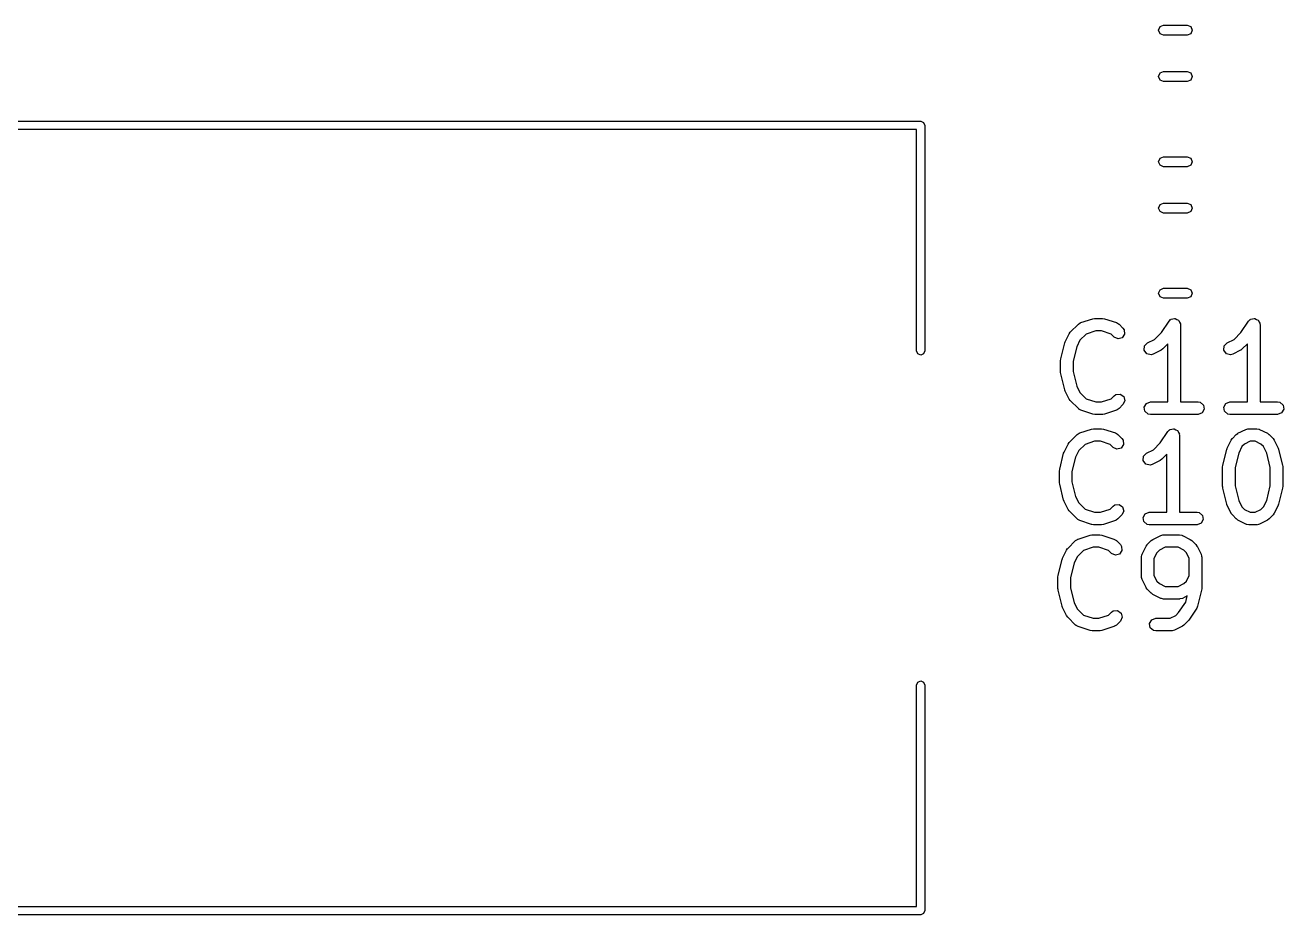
# Model space of a CAD drawing. Extents: x 85.1 to 152.3, y -110.2 to -37.
# Drawn here: x 102.55 to 117.62, y -61.8 to -51.15 of the extents above; entities that cross this region are included whole.
import ezdxf

# ---------------------------------------------------------------- set-up
doc = ezdxf.new("R2010")
doc.units = 0
doc.layers.add('BLACK', color=7, linetype='CONTINUOUS')

msp = doc.modelspace()

# ---------------------------------------------------------------- linework, layer by layer
at = {"layer": 'BLACK', "linetype": 'CONTINUOUS'}
for p, q in [((116.118, -51.2084), (116.136, -51.166)), ((116.136, -51.2508), (116.118, -51.2084)), ((116.136, -51.166), (116.178, -51.1484)), ((116.178, -51.1484), (116.46, -51.1484)), ((116.46, -51.1484), (116.502, -51.166)), ((116.502, -51.166), (116.52, -51.2084)), ((116.52, -51.2084), (116.502, -51.2508)), ((116.178, -51.2684), (116.136, -51.2508)), ((116.46, -51.2684), (116.178, -51.2684)), ((116.502, -51.2508), (116.46, -51.2684)), ((116.118, -51.7632), (116.136, -51.7208)), ((116.136, -51.8056), (116.118, -51.7632)), ((116.136, -51.7208), (116.178, -51.7032)), ((116.178, -51.8232), (116.136, -51.8056)), ((116.178, -51.7032), (116.46, -51.7032)), ((116.46, -51.8232), (116.178, -51.8232)), ((116.46, -51.7032), (116.502, -51.7208)), ((116.502, -51.8056), (116.46, -51.8232)), ((116.502, -51.7208), (116.52, -51.7632)), ((116.52, -51.7632), (116.502, -51.8056)), ((88.8696, -52.2984), (113.27, -52.2984)), ((113.22, -52.3984), (88.9196, -52.3984)), ((113.22, -55.0484), (113.22, -52.3984)), ((113.27, -52.2984), (113.305, -52.313)), ((113.305, -52.313), (113.32, -52.3484)), ((113.32, -52.3484), (113.32, -55.0484)), ((116.136, -52.7408), (116.178, -52.7232)), ((116.178, -52.7232), (116.46, -52.7232)), ((116.46, -52.7232), (116.502, -52.7408)), ((116.118, -52.7832), (116.136, -52.7408)), ((116.136, -52.8256), (116.118, -52.7832)), ((116.178, -52.8432), (116.136, -52.8256)), ((116.46, -52.8432), (116.178, -52.8432)), ((116.502, -52.8256), (116.46, -52.8432)), ((116.502, -52.7408), (116.52, -52.7832)), ((116.52, -52.7832), (116.502, -52.8256)), ((116.118, -53.338), (116.136, -53.2956)), ((116.136, -53.3804), (116.118, -53.338)), ((116.136, -53.2956), (116.178, -53.278)), ((116.178, -53.278), (116.46, -53.278)), ((116.46, -53.278), (116.502, -53.2956)), ((116.502, -53.2956), (116.52, -53.338)), ((116.52, -53.338), (116.502, -53.3804)), ((116.178, -53.398), (116.136, -53.3804)), ((116.46, -53.398), (116.178, -53.398)), ((116.502, -53.3804), (116.46, -53.398)), ((116.118, -54.358), (116.136, -54.3156)), ((116.136, -54.4004), (116.118, -54.358)), ((116.136, -54.3156), (116.178, -54.298)), ((116.178, -54.298), (116.46, -54.298)), ((116.46, -54.298), (116.502, -54.3156)), ((116.502, -54.3156), (116.52, -54.358)), ((116.52, -54.358), (116.502, -54.4004)), ((116.178, -54.418), (116.136, -54.4004)), ((116.46, -54.418), (116.178, -54.418)), ((116.502, -54.4004), (116.46, -54.418)), ((115.186, -54.7095), (115.329, -54.6619)), ((115.329, -54.6619), (115.351, -54.6586)), ((115.351, -54.6586), (115.353, -54.658)), ((115.353, -54.658), (115.448, -54.658)), ((115.448, -54.658), (115.47, -54.6619)), ((115.47, -54.6619), (115.472, -54.6619)), ((115.472, -54.6619), (115.614, -54.7095)), ((116.151, -54.8281), (116.243, -54.6914)), ((116.243, -54.6914), (116.261, -54.6726)), ((116.261, -54.6726), (116.265, -54.6714)), ((116.265, -54.6714), (116.268, -54.6681)), ((116.268, -54.6681), (116.289, -54.6643)), ((116.289, -54.6643), (116.31, -54.6582)), ((116.31, -54.6582), (116.314, -54.6599)), ((116.314, -54.6599), (116.318, -54.6592)), ((116.318, -54.6592), (116.337, -54.67)), ((116.337, -54.67), (116.357, -54.6788)), ((116.357, -54.6788), (116.359, -54.6827)), ((116.359, -54.6827), (116.362, -54.6848)), ((116.362, -54.6848), (116.37, -54.7053)), ((117.104, -54.8281), (117.195, -54.6914)), ((117.195, -54.6914), (117.213, -54.6726)), ((117.213, -54.6726), (117.217, -54.6714)), ((117.217, -54.6714), (117.22, -54.6681)), ((117.22, -54.6681), (117.241, -54.6643)), ((117.241, -54.6643), (117.262, -54.6582)), ((117.262, -54.6582), (117.266, -54.6599)), ((117.266, -54.6599), (117.27, -54.6592)), ((117.27, -54.6592), (117.289, -54.67)), ((117.289, -54.67), (117.309, -54.6788)), ((117.309, -54.6788), (117.311, -54.6827)), ((117.311, -54.6827), (117.315, -54.6848)), ((117.315, -54.6848), (117.322, -54.7053)), ((115, -54.9376), (115.047, -54.8423)), ((115.047, -54.8423), (115.061, -54.8243)), ((115.061, -54.8228), (115.157, -54.7276)), ((115.061, -54.8243), (115.061, -54.8228)), ((115.157, -54.7276), (115.178, -54.7127)), ((115.25, -54.8462), (115.176, -54.9203)), ((115.178, -54.7127), (115.183, -54.7123)), ((115.183, -54.7123), (115.186, -54.7095)), ((115.365, -54.808), (115.25, -54.8462)), ((115.436, -54.808), (115.365, -54.808)), ((115.55, -54.8462), (115.436, -54.808)), ((115.585, -54.8813), (115.55, -54.8462)), ((115.614, -54.7095), (115.637, -54.7219)), ((115.637, -54.7219), (115.64, -54.7257)), ((115.64, -54.7257), (115.644, -54.7276)), ((115.644, -54.7276), (115.691, -54.7752)), ((115.691, -54.7752), (115.706, -54.7966)), ((115.706, -54.7966), (115.711, -54.8477)), ((116.07, -54.9095), (116.151, -54.8281)), ((116.37, -54.7053), (116.38, -54.7248)), ((116.38, -54.7248), (116.379, -54.729)), ((116.379, -54.729), (116.38, -54.733)), ((116.38, -54.733), (116.38, -55.658)), ((117.022, -54.9095), (117.104, -54.8281)), ((117.322, -54.7053), (117.332, -54.7248)), ((117.332, -54.7248), (117.331, -54.729)), ((117.331, -54.729), (117.332, -54.733)), ((117.332, -54.733), (117.332, -55.658)), ((114.947, -55.1434), (114.994, -54.9529)), ((114.994, -54.9529), (114.999, -54.9411)), ((114.999, -54.9411), (115, -54.9376)), ((115.138, -54.9973), (115.094, -55.1708)), ((115.176, -54.9203), (115.138, -54.9973)), ((115.632, -54.903), (115.585, -54.8813)), ((115.681, -54.8897), (115.632, -54.903)), ((115.711, -54.8477), (115.681, -54.8897)), ((115.947, -55.0401), (115.95, -54.9889)), ((115.95, -54.9889), (115.986, -54.9517)), ((115.986, -54.9517), (116.07, -54.9095)), ((116.23, -54.9617), (116.168, -55.0241)), ((116.23, -55.658), (116.23, -54.9617)), ((116.9, -55.0401), (116.903, -54.9889)), ((116.903, -54.9889), (116.938, -54.9517)), ((116.938, -54.9517), (117.022, -54.9095)), ((117.182, -54.9617), (117.12, -55.0241)), ((117.182, -55.658), (117.182, -54.9617)), ((113.234, -55.0838), (113.22, -55.0484)), ((113.27, -55.0984), (113.234, -55.0838)), ((113.305, -55.0838), (113.27, -55.0984)), ((113.32, -55.0484), (113.305, -55.0838)), ((114.944, -55.1616), (114.947, -55.1468)), ((114.947, -55.1468), (114.947, -55.1434)), ((115.978, -55.0813), (115.947, -55.0401)), ((116.028, -55.0932), (115.978, -55.0813)), ((116.053, -55.0858), (116.028, -55.0932)), ((116.148, -55.0382), (116.053, -55.0858)), ((116.149, -55.037), (116.148, -55.0382)), ((116.168, -55.0241), (116.149, -55.037)), ((116.93, -55.0813), (116.9, -55.0401)), ((116.98, -55.0932), (116.93, -55.0813)), ((117.005, -55.0858), (116.98, -55.0932)), ((117.1, -55.0382), (117.005, -55.0858)), ((117.102, -55.037), (117.1, -55.0382)), ((117.12, -55.0241), (117.102, -55.037)), ((114.944, -55.3044), (114.944, -55.1616)), ((115.094, -55.1708), (115.094, -55.2952)), ((115.094, -55.2952), (115.138, -55.4687)), ((114.945, -55.3077), (114.944, -55.3044)), ((114.947, -55.3226), (114.945, -55.3077)), ((114.994, -55.5131), (114.947, -55.3226)), ((114.996, -55.5161), (114.994, -55.5131)), ((115, -55.5285), (114.996, -55.5161)), ((115.047, -55.6237), (115, -55.5285)), ((115.138, -55.4687), (115.176, -55.5457)), ((115.176, -55.5457), (115.25, -55.6198)), ((115.55, -55.6198), (115.585, -55.5847)), ((115.585, -55.5847), (115.607, -55.5698)), ((115.607, -55.5698), (115.658, -55.5653)), ((115.658, -55.5653), (115.7, -55.5948)), ((115.7, -55.5948), (115.713, -55.6443)), ((115.049, -55.6248), (115.047, -55.6237)), ((115.061, -55.6432), (115.049, -55.6248)), ((115.157, -55.7384), (115.061, -55.6432)), ((115.161, -55.7403), (115.157, -55.7384)), ((115.163, -55.7441), (115.161, -55.7403)), ((115.186, -55.7566), (115.163, -55.7441)), ((115.25, -55.6198), (115.365, -55.658)), ((115.365, -55.658), (115.436, -55.658)), ((115.436, -55.658), (115.55, -55.6198)), ((115.644, -55.7384), (115.622, -55.7534)), ((115.691, -55.6908), (115.644, -55.7384)), ((115.713, -55.6443), (115.691, -55.6908)), ((115.945, -55.72), (115.971, -55.6756)), ((115.954, -55.7705), (115.945, -55.72)), ((115.971, -55.6756), (116.019, -55.658)), ((116.019, -55.658), (116.23, -55.658)), ((116.38, -55.658), (116.591, -55.658)), ((116.591, -55.658), (116.616, -55.6625)), ((116.616, -55.6625), (116.656, -55.6955)), ((116.665, -55.746), (116.639, -55.7905)), ((116.656, -55.6955), (116.665, -55.746)), ((116.898, -55.72), (116.923, -55.6756)), ((116.907, -55.7705), (116.898, -55.72)), ((116.923, -55.6756), (116.972, -55.658)), ((116.972, -55.658), (117.182, -55.658)), ((117.332, -55.658), (117.543, -55.658)), ((117.543, -55.658), (117.569, -55.6625)), ((117.569, -55.6625), (117.608, -55.6955)), ((117.617, -55.746), (117.591, -55.7905)), ((117.608, -55.6955), (117.617, -55.746)), ((115.329, -55.8042), (115.186, -55.7566)), ((115.331, -55.8041), (115.329, -55.8042)), ((115.353, -55.808), (115.331, -55.8041)), ((115.448, -55.808), (115.353, -55.808)), ((115.449, -55.8075), (115.448, -55.808)), ((115.472, -55.8042), (115.449, -55.8075)), ((115.614, -55.7566), (115.472, -55.8042)), ((115.618, -55.7538), (115.614, -55.7566)), ((115.622, -55.7534), (115.618, -55.7538)), ((115.994, -55.8035), (115.954, -55.7705)), ((116.019, -55.808), (115.994, -55.8035)), ((116.591, -55.808), (116.019, -55.808)), ((116.639, -55.7905), (116.591, -55.808)), ((116.946, -55.8035), (116.907, -55.7705)), ((116.972, -55.808), (116.946, -55.8035)), ((117.543, -55.808), (116.972, -55.808)), ((117.591, -55.7905), (117.543, -55.808)), ((115.048, -56.1436), (115.144, -56.0484)), ((115.144, -56.0484), (115.165, -56.0335)), ((115.165, -56.0335), (115.17, -56.0331)), ((115.17, -56.0331), (115.173, -56.0303)), ((115.173, -56.0303), (115.316, -55.9827)), ((115.316, -55.9827), (115.338, -55.9794)), ((115.338, -55.9794), (115.34, -55.9788)), ((115.34, -55.9788), (115.435, -55.9788)), ((115.435, -55.9788), (115.457, -55.9827)), ((115.457, -55.9827), (115.459, -55.9827)), ((115.459, -55.9827), (115.601, -56.0303)), ((115.601, -56.0303), (115.624, -56.0427)), ((115.624, -56.0427), (115.627, -56.0465)), ((115.627, -56.0465), (115.631, -56.0484)), ((115.631, -56.0484), (115.678, -56.096)), ((116.138, -56.1489), (116.23, -56.0122)), ((116.23, -56.0122), (116.248, -55.9934)), ((116.248, -55.9934), (116.252, -55.9922)), ((116.252, -55.9922), (116.255, -55.9889)), ((116.255, -55.9889), (116.276, -55.9851)), ((116.276, -55.9851), (116.297, -55.979)), ((116.297, -55.979), (116.301, -55.9807)), ((116.301, -55.9807), (116.305, -55.98)), ((116.305, -55.98), (116.324, -55.9908)), ((116.324, -55.9908), (116.344, -55.9996)), ((116.344, -55.9996), (116.346, -56.0035)), ((116.346, -56.0035), (116.349, -56.0056)), ((116.349, -56.0056), (116.357, -56.0261)), ((116.357, -56.0261), (116.367, -56.0456)), ((116.367, -56.0456), (116.366, -56.0498)), ((116.366, -56.0498), (116.367, -56.0538)), ((117.001, -56.096), (117.048, -56.0484)), ((117.048, -56.0484), (117.067, -56.0355)), ((117.067, -56.0355), (117.068, -56.0344)), ((117.068, -56.0344), (117.163, -55.9867)), ((117.163, -55.9867), (117.188, -55.9793)), ((117.188, -55.9793), (117.193, -55.9804)), ((117.193, -55.9804), (117.197, -55.9788)), ((117.197, -55.9788), (117.292, -55.9788)), ((117.292, -55.9788), (117.318, -55.9833)), ((117.318, -55.9833), (117.321, -55.9862)), ((117.321, -55.9862), (117.326, -55.9867)), ((117.326, -55.9867), (117.421, -56.0344)), ((117.421, -56.0344), (117.439, -56.0477)), ((117.439, -56.0477), (117.44, -56.0484)), ((117.44, -56.0484), (117.488, -56.096)), ((114.987, -56.2584), (115.034, -56.1631)), ((115.034, -56.1631), (115.048, -56.1451)), ((115.048, -56.1451), (115.048, -56.1436)), ((115.237, -56.167), (115.163, -56.2411)), ((115.352, -56.1288), (115.237, -56.167)), ((115.423, -56.1288), (115.352, -56.1288)), ((115.537, -56.167), (115.423, -56.1288)), ((115.572, -56.2021), (115.537, -56.167)), ((115.619, -56.2238), (115.572, -56.2021)), ((115.698, -56.1685), (115.668, -56.2105)), ((115.678, -56.096), (115.693, -56.1174)), ((115.693, -56.1174), (115.698, -56.1685)), ((116.057, -56.2303), (116.138, -56.1489)), ((116.367, -56.0538), (116.367, -56.9788)), ((116.939, -56.2108), (116.987, -56.1155)), ((116.987, -56.1155), (117, -56.0975)), ((117, -56.0975), (117.001, -56.096)), ((117.116, -56.1935), (117.077, -56.2705)), ((117.146, -56.1631), (117.116, -56.1935)), ((117.214, -56.1288), (117.146, -56.1631)), ((117.274, -56.1288), (117.214, -56.1288)), ((117.343, -56.1631), (117.274, -56.1288)), ((117.373, -56.1935), (117.343, -56.1631)), ((117.412, -56.2705), (117.373, -56.1935)), ((117.488, -56.096), (117.501, -56.1144)), ((117.501, -56.1144), (117.502, -56.1155)), ((117.502, -56.1155), (117.55, -56.2108)), ((114.934, -56.4642), (114.981, -56.2737)), ((114.981, -56.2737), (114.986, -56.2619)), ((114.986, -56.2619), (114.987, -56.2584)), ((115.125, -56.3181), (115.081, -56.4916)), ((115.163, -56.2411), (115.125, -56.3181)), ((115.668, -56.2105), (115.619, -56.2238)), ((115.934, -56.3609), (115.937, -56.3097)), ((115.937, -56.3097), (115.973, -56.2725)), ((115.973, -56.2725), (116.057, -56.2303)), ((116.155, -56.3449), (116.136, -56.3578)), ((116.217, -56.2825), (116.155, -56.3449)), ((116.217, -56.9788), (116.217, -56.2825)), ((116.886, -56.4166), (116.934, -56.2261)), ((116.934, -56.2261), (116.939, -56.2143)), ((116.939, -56.2143), (116.939, -56.2108)), ((117.077, -56.2705), (117.034, -56.444)), ((117.455, -56.444), (117.412, -56.2705)), ((117.55, -56.2108), (117.553, -56.2232)), ((117.553, -56.2232), (117.555, -56.2261)), ((117.555, -56.2261), (117.603, -56.4166)), ((114.931, -56.4824), (114.934, -56.4676)), ((114.931, -56.6252), (114.931, -56.4824)), ((114.934, -56.4676), (114.934, -56.4642)), ((115.081, -56.4916), (115.081, -56.616)), ((115.965, -56.4021), (115.934, -56.3609)), ((116.015, -56.414), (115.965, -56.4021)), ((116.04, -56.4066), (116.015, -56.414)), ((116.135, -56.359), (116.04, -56.4066)), ((116.136, -56.3578), (116.135, -56.359)), ((116.884, -56.4348), (116.886, -56.42)), ((116.884, -56.6729), (116.884, -56.4348)), ((116.886, -56.42), (116.886, -56.4166)), ((117.034, -56.444), (117.034, -56.6636)), ((117.455, -56.6636), (117.455, -56.444)), ((117.603, -56.4166), (117.604, -56.4315)), ((117.604, -56.4315), (117.605, -56.4348)), ((117.605, -56.4348), (117.605, -56.6729)), ((114.932, -56.6285), (114.931, -56.6252)), ((114.934, -56.6434), (114.932, -56.6285)), ((114.981, -56.8339), (114.934, -56.6434)), ((115.081, -56.616), (115.125, -56.7895)), ((115.125, -56.7895), (115.163, -56.8665)), ((116.885, -56.6761), (116.884, -56.6729)), ((116.886, -56.6911), (116.885, -56.6761)), ((116.934, -56.8815), (116.886, -56.6911)), ((117.034, -56.6636), (117.077, -56.8372)), ((117.412, -56.8372), (117.455, -56.6636)), ((117.603, -56.6911), (117.555, -56.8815)), ((117.605, -56.6729), (117.603, -56.6876)), ((117.603, -56.6876), (117.603, -56.6911)), ((114.983, -56.8369), (114.981, -56.8339)), ((114.987, -56.8493), (114.983, -56.8369)), ((115.034, -56.9445), (114.987, -56.8493)), ((115.036, -56.9456), (115.034, -56.9445)), ((115.048, -56.964), (115.036, -56.9456)), ((115.163, -56.8665), (115.237, -56.9406)), ((115.237, -56.9406), (115.352, -56.9788)), ((115.423, -56.9788), (115.537, -56.9406)), ((115.537, -56.9406), (115.572, -56.9055)), ((115.572, -56.9055), (115.594, -56.8906)), ((115.594, -56.8906), (115.645, -56.8861)), ((115.645, -56.8861), (115.687, -56.9156)), ((115.687, -56.9156), (115.7, -56.9651)), ((116.936, -56.8845), (116.934, -56.8815)), ((116.939, -56.8969), (116.936, -56.8845)), ((116.987, -56.9921), (116.939, -56.8969)), ((117.077, -56.8372), (117.116, -56.9142)), ((117.116, -56.9142), (117.146, -56.9446)), ((117.146, -56.9446), (117.214, -56.9788)), ((117.274, -56.9788), (117.343, -56.9446)), ((117.343, -56.9446), (117.373, -56.9142)), ((117.373, -56.9142), (117.412, -56.8372)), ((117.55, -56.8969), (117.502, -56.9921)), ((117.555, -56.8815), (117.55, -56.8934)), ((117.55, -56.8934), (117.55, -56.8969)), ((115.144, -57.0592), (115.048, -56.964)), ((115.148, -57.0611), (115.144, -57.0592)), ((115.15, -57.0649), (115.148, -57.0611)), ((115.173, -57.0774), (115.15, -57.0649)), ((115.316, -57.125), (115.173, -57.0774)), ((115.352, -56.9788), (115.423, -56.9788)), ((115.601, -57.0774), (115.459, -57.125)), ((115.605, -57.0746), (115.601, -57.0774)), ((115.609, -57.0742), (115.605, -57.0746)), ((115.631, -57.0592), (115.609, -57.0742)), ((115.678, -57.0116), (115.631, -57.0592)), ((115.7, -56.9651), (115.678, -57.0116)), ((115.932, -57.0408), (115.958, -56.9964)), ((115.941, -57.0913), (115.932, -57.0408)), ((115.981, -57.1243), (115.941, -57.0913)), ((115.958, -56.9964), (116.006, -56.9788)), ((116.006, -56.9788), (116.217, -56.9788)), ((116.367, -56.9788), (116.578, -56.9788)), ((116.578, -56.9788), (116.603, -56.9833)), ((116.603, -56.9833), (116.643, -57.0163)), ((116.652, -57.0668), (116.626, -57.1113)), ((116.643, -57.0163), (116.652, -57.0668)), ((116.988, -56.9932), (116.987, -56.9921)), ((117.001, -57.0116), (116.988, -56.9932)), ((117.048, -57.0592), (117.001, -57.0116)), ((117.05, -57.0599), (117.048, -57.0592)), ((117.068, -57.0733), (117.05, -57.0599)), ((117.163, -57.1209), (117.068, -57.0733)), ((117.214, -56.9788), (117.274, -56.9788)), ((117.421, -57.0733), (117.326, -57.1209)), ((117.422, -57.0721), (117.421, -57.0733)), ((117.44, -57.0592), (117.422, -57.0721)), ((117.488, -57.0116), (117.44, -57.0592)), ((117.489, -57.0101), (117.488, -57.0116)), ((117.502, -56.9921), (117.489, -57.0101)), ((115.154, -57.3003), (115.297, -57.2527)), ((115.297, -57.2527), (115.319, -57.2494)), ((115.318, -57.1249), (115.316, -57.125)), ((115.34, -57.1288), (115.318, -57.1249)), ((115.319, -57.2494), (115.321, -57.2488)), ((115.321, -57.2488), (115.416, -57.2488)), ((115.435, -57.1288), (115.34, -57.1288)), ((115.416, -57.2488), (115.438, -57.2527)), ((115.436, -57.1283), (115.435, -57.1288)), ((115.459, -57.125), (115.436, -57.1283)), ((115.438, -57.2527), (115.44, -57.2527)), ((115.44, -57.2527), (115.583, -57.3003)), ((116.006, -57.1288), (115.981, -57.1243)), ((116.578, -57.1288), (116.006, -57.1288)), ((116.049, -57.3044), (116.144, -57.2567)), ((116.144, -57.2567), (116.169, -57.2493)), ((116.169, -57.2493), (116.174, -57.2504)), ((116.174, -57.2504), (116.178, -57.2488)), ((116.178, -57.2488), (116.368, -57.2488)), ((116.368, -57.2488), (116.394, -57.2533)), ((116.394, -57.2533), (116.398, -57.2562)), ((116.398, -57.2562), (116.402, -57.2567)), ((116.402, -57.2567), (116.497, -57.3044)), ((116.626, -57.1113), (116.578, -57.1288)), ((117.168, -57.1214), (117.163, -57.1209)), ((117.171, -57.1243), (117.168, -57.1214)), ((117.197, -57.1288), (117.171, -57.1243)), ((117.292, -57.1288), (117.197, -57.1288)), ((117.296, -57.1273), (117.292, -57.1288)), ((117.301, -57.1283), (117.296, -57.1273)), ((117.326, -57.1209), (117.301, -57.1283)), ((115.03, -57.4136), (115.125, -57.3184)), ((115.125, -57.3184), (115.146, -57.3035)), ((115.146, -57.3035), (115.151, -57.3031)), ((115.151, -57.3031), (115.154, -57.3003)), ((115.333, -57.3988), (115.218, -57.437)), ((115.404, -57.3988), (115.333, -57.3988)), ((115.518, -57.437), (115.404, -57.3988)), ((115.583, -57.3003), (115.606, -57.3127)), ((115.606, -57.3127), (115.608, -57.3165)), ((115.608, -57.3165), (115.612, -57.3184)), ((115.612, -57.3184), (115.66, -57.366)), ((115.66, -57.366), (115.675, -57.3874)), ((115.675, -57.3874), (115.679, -57.4385)), ((115.92, -57.4808), (115.968, -57.3855)), ((115.968, -57.3855), (115.981, -57.3675)), ((115.981, -57.3675), (115.982, -57.366)), ((115.982, -57.366), (116.03, -57.3184)), ((116.03, -57.3184), (116.048, -57.3055)), ((116.048, -57.3055), (116.049, -57.3044)), ((116.196, -57.3988), (116.127, -57.4331)), ((116.351, -57.3988), (116.196, -57.3988)), ((116.419, -57.4331), (116.351, -57.3988)), ((116.497, -57.3044), (116.515, -57.3177)), ((116.515, -57.3177), (116.517, -57.3184)), ((116.517, -57.3184), (116.564, -57.366)), ((116.564, -57.366), (116.577, -57.3844)), ((116.577, -57.3844), (116.578, -57.3855)), ((116.578, -57.3855), (116.626, -57.4808)), ((114.915, -57.7342), (114.962, -57.5437)), ((114.962, -57.5437), (114.968, -57.5319)), ((114.968, -57.5284), (115.016, -57.4331)), ((114.968, -57.5319), (114.968, -57.5284)), ((115.016, -57.4331), (115.029, -57.4151)), ((115.029, -57.4151), (115.03, -57.4136)), ((115.144, -57.5111), (115.106, -57.5881)), ((115.218, -57.437), (115.144, -57.5111)), ((115.553, -57.4721), (115.518, -57.437)), ((115.6, -57.4938), (115.553, -57.4721)), ((115.65, -57.4805), (115.6, -57.4938)), ((115.679, -57.4385), (115.65, -57.4805)), ((115.912, -57.5143), (115.917, -57.4886)), ((115.912, -57.7524), (115.912, -57.5143)), ((115.917, -57.4886), (115.92, -57.4852)), ((115.92, -57.4852), (115.92, -57.4808)), ((116.097, -57.4635), (116.062, -57.532)), ((116.062, -57.532), (116.062, -57.7347)), ((116.127, -57.4331), (116.097, -57.4635)), ((116.45, -57.4635), (116.419, -57.4331)), ((116.484, -57.532), (116.45, -57.4635)), ((116.484, -57.7347), (116.484, -57.532)), ((116.626, -57.4808), (116.633, -57.5057)), ((116.633, -57.5057), (116.632, -57.5101)), ((116.632, -57.5101), (116.634, -57.5143)), ((116.634, -57.5143), (116.634, -57.8952)), ((115.106, -57.5881), (115.062, -57.7616)), ((114.912, -57.7524), (114.915, -57.7376)), ((114.912, -57.8952), (114.912, -57.7524)), ((114.915, -57.7376), (114.915, -57.7342)), ((115.062, -57.7616), (115.062, -57.886)), ((115.914, -57.7566), (115.912, -57.7524)), ((115.913, -57.761), (115.914, -57.7566)), ((115.92, -57.7859), (115.913, -57.761)), ((115.968, -57.8812), (115.92, -57.7859)), ((116.062, -57.7347), (116.097, -57.8032)), ((116.097, -57.8032), (116.127, -57.8336)), ((116.127, -57.8336), (116.196, -57.8679)), ((116.351, -57.8679), (116.419, -57.8336)), ((116.419, -57.8336), (116.45, -57.8032)), ((116.45, -57.8032), (116.484, -57.7347)), ((114.914, -57.8985), (114.912, -57.8952)), ((114.915, -57.9134), (114.914, -57.8985)), ((114.962, -58.1039), (114.915, -57.9134)), ((115.062, -57.886), (115.106, -58.0595)), ((115.969, -57.8823), (115.968, -57.8812)), ((115.982, -57.9007), (115.969, -57.8823)), ((116.03, -57.9483), (115.982, -57.9007)), ((116.031, -57.949), (116.03, -57.9483)), ((116.049, -57.9623), (116.031, -57.949)), ((116.144, -58.0099), (116.049, -57.9623)), ((116.149, -58.0105), (116.144, -58.0099)), ((116.152, -58.0133), (116.149, -58.0105)), ((116.196, -57.8679), (116.351, -57.8679)), ((116.402, -58.0099), (116.377, -58.0174)), ((116.46, -57.9808), (116.402, -58.0099)), ((116.442, -58.0549), (116.46, -57.9808)), ((116.632, -57.9134), (116.584, -58.1039)), ((116.634, -57.8952), (116.631, -57.91)), ((116.631, -57.91), (116.632, -57.9134)), ((114.964, -58.1069), (114.962, -58.1039)), ((114.968, -58.1193), (114.964, -58.1069)), ((115.016, -58.2145), (114.968, -58.1193)), ((115.106, -58.0595), (115.144, -58.1365)), ((115.144, -58.1365), (115.218, -58.2106)), ((115.553, -58.1755), (115.575, -58.1606)), ((115.575, -58.1606), (115.626, -58.1561)), ((115.626, -58.1561), (115.668, -58.1856)), ((116.178, -58.0179), (116.152, -58.0133)), ((116.368, -58.0179), (116.178, -58.0179)), ((116.358, -58.1808), (116.442, -58.0549)), ((116.373, -58.0163), (116.368, -58.0179)), ((116.377, -58.0174), (116.373, -58.0163)), ((116.574, -58.1273), (116.478, -58.2702)), ((116.584, -58.1039), (116.574, -58.1269)), ((116.574, -58.1269), (116.574, -58.1273)), ((115.017, -58.2156), (115.016, -58.2145)), ((115.03, -58.234), (115.017, -58.2156)), ((115.125, -58.3292), (115.03, -58.234)), ((115.218, -58.2106), (115.333, -58.2488)), ((115.333, -58.2488), (115.404, -58.2488)), ((115.404, -58.2488), (115.518, -58.2106)), ((115.518, -58.2106), (115.553, -58.1755)), ((115.66, -58.2816), (115.612, -58.3292)), ((115.681, -58.2351), (115.66, -58.2816)), ((115.668, -58.1856), (115.681, -58.2351)), ((116.009, -58.3108), (116.035, -58.2664)), ((116.018, -58.3613), (116.009, -58.3108)), ((116.035, -58.2664), (116.083, -58.2488)), ((116.083, -58.2488), (116.255, -58.2488)), ((116.255, -58.2488), (116.324, -58.2146)), ((116.324, -58.2146), (116.358, -58.1808)), ((116.469, -58.2816), (116.421, -58.3292)), ((116.471, -58.2784), (116.469, -58.2816)), ((116.478, -58.2702), (116.471, -58.2784)), ((115.129, -58.3311), (115.125, -58.3292)), ((115.131, -58.3349), (115.129, -58.3311)), ((115.154, -58.3474), (115.131, -58.3349)), ((115.297, -58.395), (115.154, -58.3474)), ((115.299, -58.3949), (115.297, -58.395)), ((115.321, -58.3988), (115.299, -58.3949)), ((115.416, -58.3988), (115.321, -58.3988)), ((115.418, -58.3983), (115.416, -58.3988)), ((115.44, -58.395), (115.418, -58.3983)), ((115.583, -58.3474), (115.44, -58.395)), ((115.586, -58.3446), (115.583, -58.3474)), ((115.591, -58.3442), (115.586, -58.3446)), ((115.612, -58.3292), (115.591, -58.3442)), ((116.057, -58.3943), (116.018, -58.3613)), ((116.083, -58.3988), (116.057, -58.3943)), ((116.273, -58.3988), (116.083, -58.3988)), ((116.277, -58.3973), (116.273, -58.3988)), ((116.282, -58.3983), (116.277, -58.3973)), ((116.307, -58.3909), (116.282, -58.3983)), ((116.402, -58.3433), (116.307, -58.3909)), ((116.403, -58.3421), (116.402, -58.3433)), ((116.421, -58.3292), (116.403, -58.3421)), ((113.22, -59.0484), (113.234, -59.013)), ((113.22, -61.6984), (113.22, -59.0484)), ((113.234, -59.013), (113.27, -58.9984)), ((113.27, -58.9984), (113.305, -59.013)), ((113.305, -59.013), (113.32, -59.0484)), ((113.32, -59.0484), (113.32, -61.7484)), ((88.9196, -61.6984), (113.22, -61.6984)), ((113.32, -61.7484), (113.305, -61.7838)), ((113.27, -61.7984), (88.8696, -61.7984)), ((113.305, -61.7838), (113.27, -61.7984))]:
    msp.add_line(p, q, dxfattribs=at)

doc.saveas('drawing.dxf')
